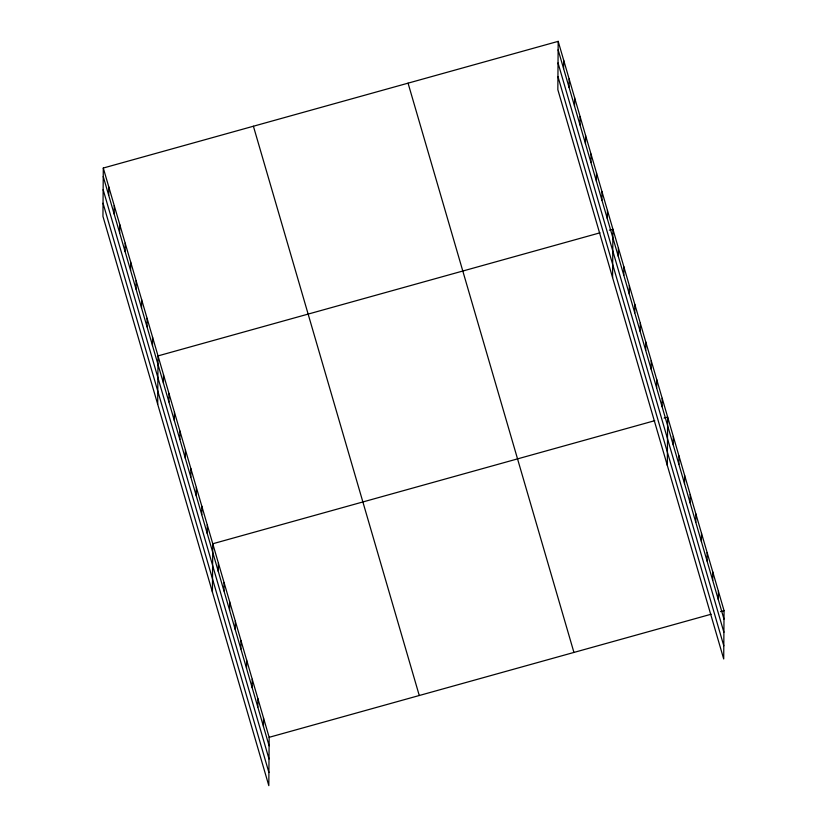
<?xml version="1.0" encoding="UTF-8"?>
<svg xmlns="http://www.w3.org/2000/svg" width="827" height="827" viewBox="0 0 827 827"><rect width="100%" height="100%" fill="white"/><g stroke="black" fill="none" stroke-linecap="round" stroke-linejoin="round"><path stroke-width="1.24" d="M103.292 168.036L102.951 216.364L268.816 785.65L269.157 737.312L103.292 168.036L558.184 41.35L724.049 610.636L723.708 658.964L557.843 89.688L558.184 41.35M108.699 195.296L108.761 186.819M114.178 214.079L114.24 205.603M119.646 232.863L119.708 224.396M125.125 251.646L125.187 243.179M130.594 270.439L130.656 261.963M136.073 289.223L136.135 280.756M141.541 308.006L141.603 299.539M147.02 326.799L147.082 318.323M152.488 345.583L152.55 337.106M157.688 404.227L158.029 355.899L600.02 232.811M163.436 383.159L163.498 374.683M168.915 401.943L168.977 393.466M174.383 420.726L174.445 412.26M179.862 439.509L179.924 431.043M185.331 458.303L185.393 449.826M190.81 477.086L190.872 468.62M196.278 495.869L196.34 487.403M201.757 514.663L201.819 506.186M207.226 533.446L207.288 524.969M212.425 592.091L212.766 543.763L654.757 420.674M218.338 571.591L218.4 563.115M223.983 590.943L224.045 582.466M229.627 610.295L229.679 601.829M235.261 629.657L235.323 621.18M240.905 649.009L240.957 640.543M246.539 668.361L246.601 659.894M252.183 687.723L252.235 679.246M257.817 707.075L257.879 698.608M263.462 726.437L263.513 717.96M563.59 68.61L563.652 60.133M569.069 87.393L569.131 78.927M574.538 106.176L574.6 97.71M580.016 124.97L580.078 116.493M585.485 143.753L585.547 135.277M590.964 162.537L591.026 154.07M596.432 181.33L596.494 172.853M601.911 200.113L601.973 191.637M607.38 218.897L607.442 210.43M612.58 277.552L612.921 229.213L609.396 230.195M618.327 256.473L618.389 247.997M623.806 275.257L623.868 266.79M629.275 294.04L629.337 285.573M634.754 312.833L634.816 304.357M640.222 331.617L640.284 323.14M645.701 350.4L645.763 341.933M651.169 369.193L651.231 360.717M656.648 387.977L656.71 379.5M662.117 406.76L662.179 398.294M667.317 465.415L667.658 417.077L664.133 418.059M673.23 444.905L673.292 436.429M678.874 464.257L678.936 455.791M684.508 483.619L684.57 475.143M690.152 502.971L690.214 494.494M695.796 522.323L695.848 513.856M701.43 541.685L701.492 533.208M707.075 561.037L707.126 552.57M712.709 580.389L712.771 571.922M718.353 599.751L718.405 591.274M269.157 737.312L711.148 614.223M720.534 611.608L724.049 610.636M558.122 49.827L723.987 619.103M558.029 62.976L723.894 632.262M557.936 76.529L723.801 645.815M408.062 83.155L573.938 652.441M253.403 126.231L419.268 695.507M103.23 176.502L269.095 745.789M103.137 189.662L269.002 758.938M103.044 203.215L268.909 772.501"/></g></svg>
